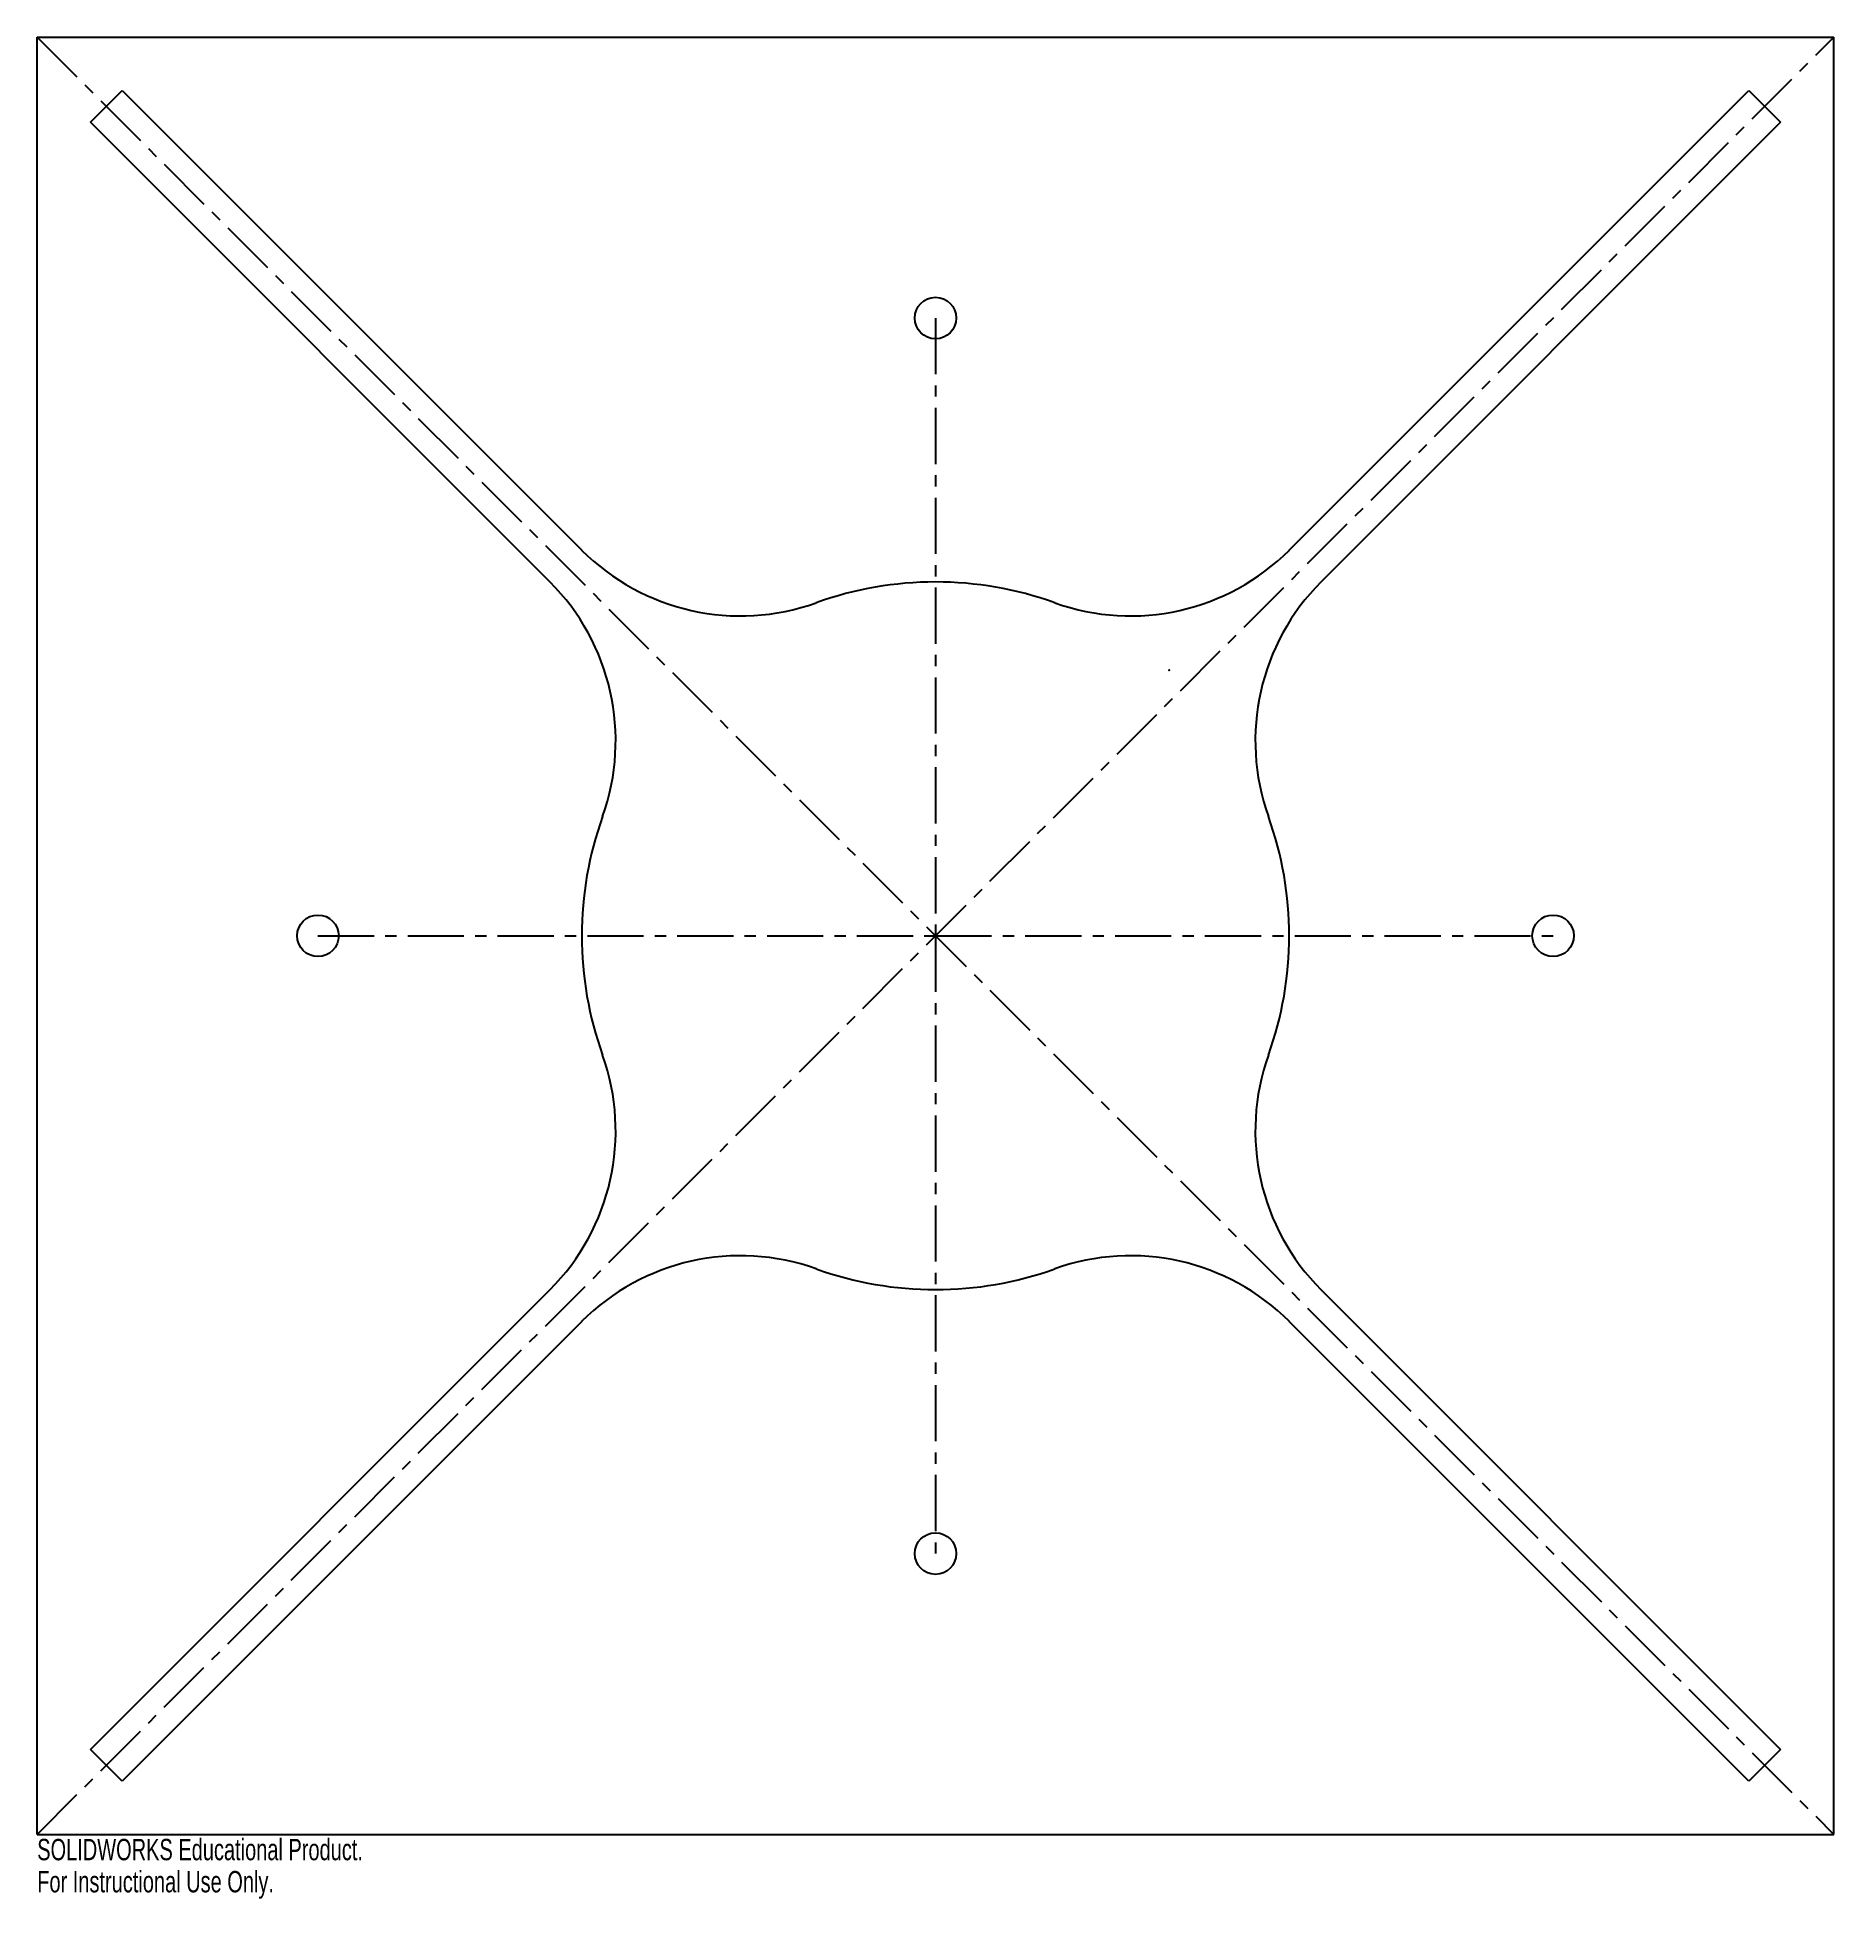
# Model space of a CAD drawing. Header units: inches. Extents: x -8 to 8, y -8.6 to 8.
import ezdxf

# ---------------------------------------------------------------- set-up
doc = ezdxf.new("R2010")
doc.units = ezdxf.units.IN
doc.header["$MEASUREMENT"] = 0
doc.header["$PDSIZE"] = -1
doc.linetypes.add('CENTERX2', pattern=[0.8, 0.5, -0.1, 0.1, -0.1])
doc.styles.add('SLDTEXTSTYLE0', font='TXT', dxfattribs={"width": 0.7})

msp = doc.modelspace()

# ---------------------------------------------------------------- linework, layer by layer
at = {"color": 7, "linetype": 'Continuous'}
for p, q in [((-8, -8), (-8, 8)), ((-8, 8), (8, 8)), ((8, -8), (8, 8)), ((-7.526, 7.243), (-7.243, 7.526)), ((-7.243, 7.526), (-3.151, 3.434)), ((3.151, 3.434), (7.243, 7.526)), ((7.243, 7.526), (7.526, 7.243)), ((-3.434, 3.151), (-7.526, 7.243)), ((7.526, 7.243), (3.434, 3.151)), ((-7.526, -7.243), (-3.434, -3.151)), ((3.434, -3.151), (7.526, -7.243)), ((-3.151, -3.434), (-7.243, -7.526)), ((7.243, -7.526), (3.151, -3.434)), ((-7.243, -7.526), (-7.526, -7.243)), ((7.526, -7.243), (7.243, -7.526)), ((-8, -8), (8, -8))]:
    msp.add_line(p, q, dxfattribs=at)
at = {"color": 7, "linetype": 'CENTERX2'}
for p, q in [((-8, -8), (8, 8)), ((-8, 8), (8, -8)), ((0, 5.5), (0, 0)), ((-5.5, 0), (0, 0)), ((0, 0), (5.5, 0)), ((0, 0), (0, -5.5))]:
    msp.add_line(p, q, dxfattribs=at)
at = {"color": 7, "linetype": 'Continuous'}
for centre in [(0, 5.5), (-5.5, 0), (5.5, 0), (0, -5.5)]:
    msp.add_circle(centre, 0.185, dxfattribs=at)
for centre, radius, start, end in [((-1.737, 4.848), 2, 225, 289.711), ((1.737, 4.848), 2, 250.289, 315), ((-4.848, 1.737), 2, 340.289, 45), ((0, 0), 3.15, 70.289, 109.711), ((4.848, 1.737), 2, 135, 199.711), ((0, 0), 3.15, 160.289, 199.711), ((0, 0), 3.15, 340.289, 19.711), ((-4.848, -1.737), 2, 315, 19.711), ((4.848, -1.737), 2, 160.289, 225), ((-1.737, -4.848), 2, 70.289, 135), ((0, 0), 3.15, 250.289, 289.711), ((1.737, -4.848), 2, 45, 109.711)]:
    msp.add_arc(centre, radius, start, end, dxfattribs=at)
for p in [(2.081, 2.364), (0, 0), (0, 0)]:
    msp.add_point(p, dxfattribs=at)

# ---------------------------------------------------------------- texts
at = {"color": 7, "linetype": 'Continuous', "char_height": 0.1903, "attachment_point": 1, "style": 'SLDTEXTSTYLE0'}
for s, insert in [('SOLIDWORKS Educational Product.', (-8, -8.04)), ('For Instructional Use Only.', (-8, -8.326))]:
    msp.add_mtext(s, dxfattribs=dict(at, insert=insert))

doc.saveas('drawing.dxf')
